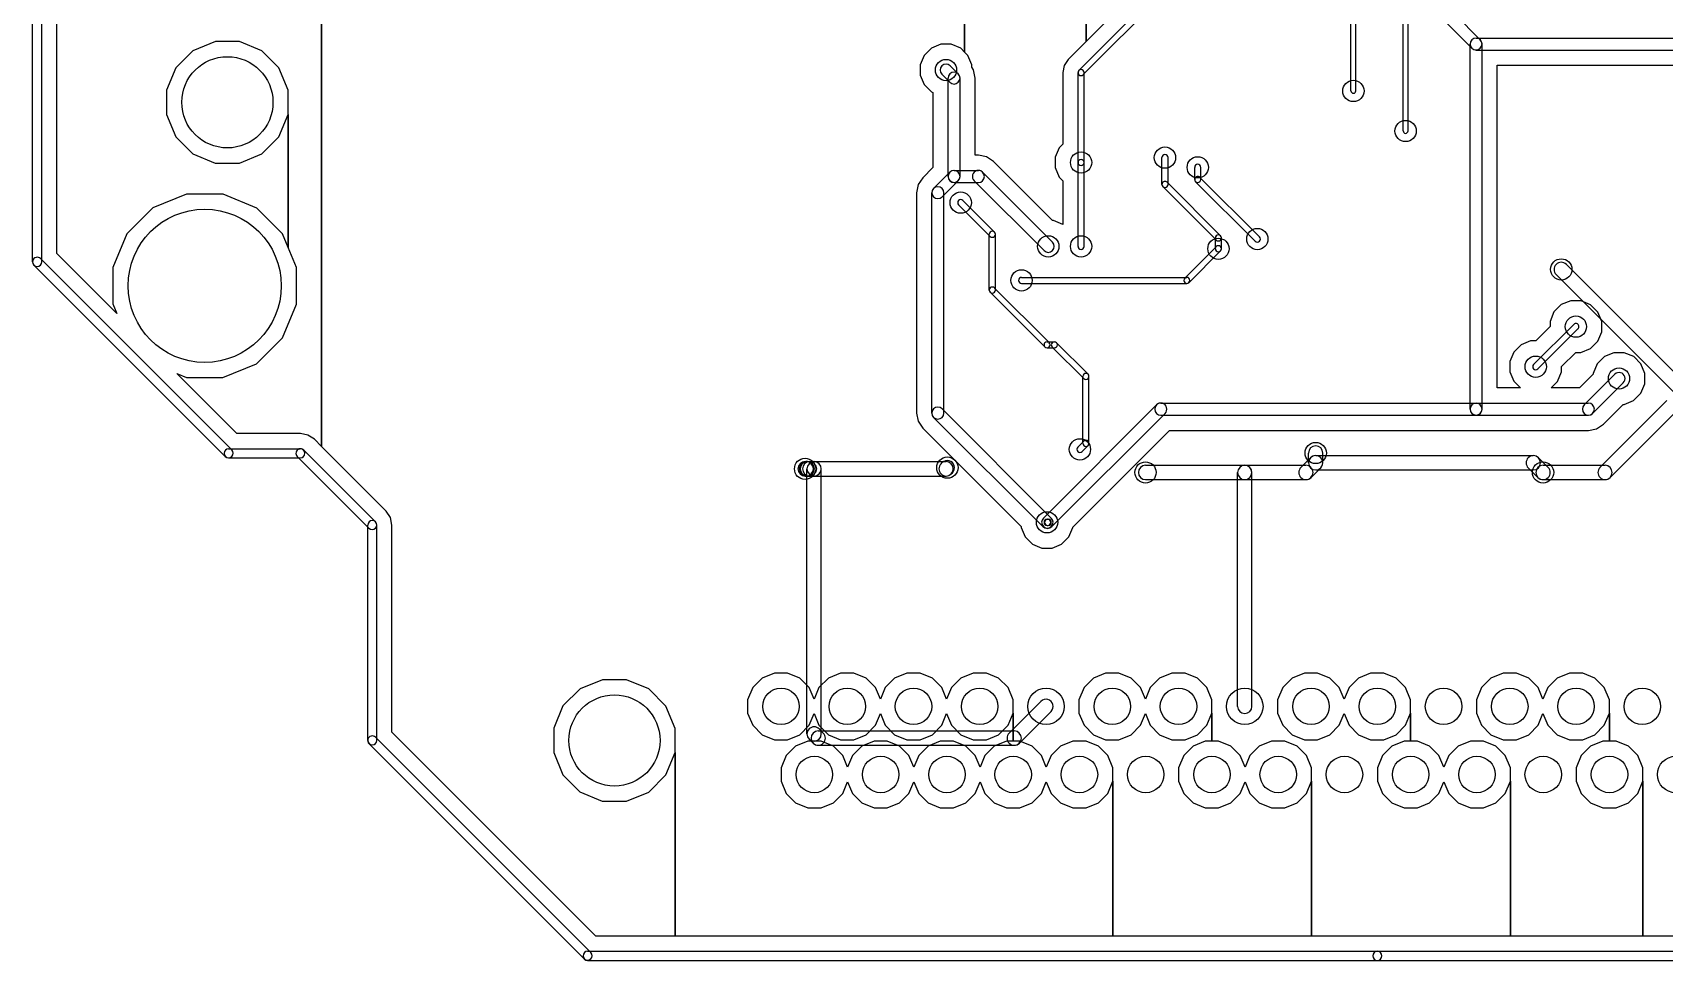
# Model space of a CAD drawing. Extents: x 34571 to 78815, y 19603 to 63847.
# Drawn here: x 34571 to 61416, y 19603 to 34866 of the extents above; entities that cross this region are included whole.
import ezdxf

# ---------------------------------------------------------------- set-up
doc = ezdxf.new("R2010")
doc.units = 0
doc.layers.add('BLACK', color=1, linetype='CONTINUOUS')

msp = doc.modelspace()

# ---------------------------------------------------------------- linework, layer by layer
at = {"layer": 'BLACK'}
for p, q in [((34571, 31095), (34571, 52355)), ((34721, 31095), (34721, 52355)), ((34971, 31230), (34971, 52220)), ((34971, 31230), (34971, 52220)), ((49904, 34546), (49904, 39901)), ((49904, 39901), (49904, 34546)), ((49904, 34546), (49904, 39901)), ((49904, 39901), (49904, 34546)), ((51904, 34719), (51904, 39901)), ((51904, 39901), (51904, 34719)), ((51904, 34719), (51904, 39901)), ((51904, 39901), (51904, 34719)), ((54224, 36685), (51785, 34246)), ((54295, 36614), (51856, 34175)), ((39324, 28058), (39324, 36170)), ((39324, 36170), (39324, 28058)), ((39324, 28058), (39324, 36170)), ((39324, 36170), (39324, 28058)), ((57119, 33249), (57119, 35743)), ((57199, 33249), (57199, 35743)), ((52775, 35590), (51904, 34719)), ((52775, 35590), (51904, 34719)), ((56260, 33908), (56260, 35610)), ((56340, 33908), (56340, 35610)), ((57970, 35168), (58388, 34750)), ((57830, 35028), (58248, 34610)), ((37577, 34720), (37209, 34568)), ((37577, 34720), (37209, 34568)), ((37975, 34720), (37577, 34720)), ((37975, 34720), (37577, 34720)), ((38342, 34567), (37975, 34720)), ((38342, 34567), (37975, 34720)), ((49514, 34676), (49358, 34612)), ((49514, 34676), (49358, 34612)), ((49683, 34676), (49514, 34676)), ((49683, 34676), (49514, 34676)), ((49839, 34611), (49683, 34676)), ((49839, 34611), (49683, 34676)), ((51904, 34719), (51608, 34422)), ((51904, 34719), (51608, 34422)), ((58220, 28673), (58220, 34679)), ((58319, 34778), (62159, 34778)), ((58418, 28673), (58418, 34679)), ((37209, 34568), (36928, 34287)), ((37209, 34568), (36928, 34287)), ((38623, 34286), (38342, 34567)), ((38623, 34286), (38342, 34567)), ((49238, 34492), (49173, 34336)), ((49238, 34492), (49173, 34336)), ((49358, 34612), (49238, 34492)), ((49358, 34612), (49238, 34492)), ((49904, 34546), (49839, 34611)), ((49904, 34546), (49839, 34611)), ((49959, 34491), (49904, 34546)), ((49959, 34491), (49904, 34546)), ((50023, 34335), (49959, 34491)), ((50023, 34335), (49959, 34491)), ((51608, 34422), (51543, 34325)), ((51608, 34422), (51543, 34325)), ((58319, 34580), (62159, 34580)), ((36928, 34287), (36775, 33920)), ((36928, 34287), (36775, 33920)), ((38775, 33918), (38623, 34286)), ((38775, 33918), (38623, 34286)), ((49173, 34336), (49173, 34167)), ((49173, 34336), (49173, 34167)), ((49173, 34167), (49237, 34011)), ((49173, 34167), (49237, 34011)), ((49528, 34181), (49660, 34049)), ((49631, 32501), (49631, 34119)), ((49668, 34321), (49800, 34189)), ((49829, 32501), (49829, 34119)), ((50023, 34297), (50023, 34335)), ((50023, 34297), (50023, 34335)), ((50023, 34296), (50023, 34297)), ((50023, 34296), (50023, 34297)), ((50052, 34253), (50023, 34296)), ((50052, 34253), (50023, 34296)), ((50052, 34252), (50052, 34253)), ((50052, 34252), (50052, 34253)), ((50079, 34119), (50052, 34252)), ((50079, 34119), (50052, 34252)), ((50079, 32849), (50079, 34119)), ((50079, 32849), (50079, 34119)), ((51543, 34325), (51520, 34210)), ((51543, 34325), (51520, 34210)), ((51520, 34210), (51520, 33031)), ((51520, 34210), (51520, 33031)), ((51770, 32730), (51770, 34210)), ((51870, 32730), (51870, 34210)), ((58668, 29021), (58668, 34330)), ((58668, 34330), (61811, 34330)), ((58668, 29021), (58668, 34330)), ((58668, 34330), (61811, 34330)), ((36775, 33920), (36775, 33522)), ((36775, 33920), (36775, 33522)), ((38775, 33520), (38775, 33918)), ((38775, 33520), (38775, 33918)), ((49237, 34011), (49357, 33891)), ((49237, 34011), (49357, 33891)), ((49357, 33891), (49381, 33881)), ((49357, 33891), (49381, 33881)), ((49381, 33881), (49381, 32645)), ((49381, 33881), (49381, 32645)), ((36775, 33522), (36927, 33154)), ((36775, 33522), (36927, 33154)), ((38622, 33153), (38775, 33520)), ((38622, 33153), (38775, 33520)), ((38775, 31333), (38775, 33520)), ((38775, 33520), (38775, 31333)), ((38775, 31333), (38775, 33520)), ((38775, 33520), (38775, 31333)), ((36927, 33154), (37208, 32873)), ((36927, 33154), (37208, 32873)), ((38341, 32872), (38622, 33153)), ((38341, 32872), (38622, 33153)), ((51520, 33031), (51460, 32971)), ((51520, 33031), (51460, 32971)), ((37208, 32873), (37575, 32720)), ((37208, 32873), (37575, 32720)), ((37973, 32720), (38341, 32872)), ((37973, 32720), (38341, 32872)), ((50130, 32849), (50079, 32849)), ((50130, 32849), (50079, 32849)), ((50264, 32822), (50130, 32849)), ((50264, 32822), (50130, 32849)), ((50377, 32747), (50264, 32822)), ((50377, 32747), (50264, 32822)), ((51460, 32971), (51395, 32815)), ((51460, 32971), (51395, 32815)), ((51395, 32815), (51395, 32646)), ((51395, 32815), (51395, 32646)), ((53150, 32370), (53150, 32810)), ((53250, 32370), (53250, 32810)), ((37575, 32720), (37973, 32720)), ((37575, 32720), (37973, 32720)), ((49381, 32645), (49216, 32480)), ((49381, 32645), (49216, 32480)), ((49659, 32570), (49393, 32304)), ((49730, 32599), (50130, 32599)), ((51350, 31420), (50200, 32570)), ((51349, 31775), (50377, 32747)), ((51349, 31775), (50377, 32747)), ((51395, 32646), (51459, 32490)), ((51395, 32646), (51459, 32490)), ((51459, 32490), (51520, 32429)), ((51459, 32490), (51520, 32429)), ((51770, 31350), (51770, 32730)), ((51870, 31350), (51870, 32730)), ((53690, 32450), (53690, 32650)), ((54755, 31506), (53776, 32485)), ((53790, 32450), (53790, 32650)), ((49141, 32367), (49114, 32233)), ((49141, 32367), (49114, 32233)), ((49114, 32233), (49114, 28607)), ((49114, 32233), (49114, 28607)), ((49216, 32480), (49141, 32367)), ((49216, 32480), (49141, 32367)), ((49364, 28607), (49364, 32233)), ((49799, 32430), (49533, 32164)), ((49562, 28607), (49562, 32233)), ((49730, 32401), (50130, 32401)), ((51210, 31280), (50060, 32430)), ((51520, 32429), (51520, 31711)), ((51520, 32429), (51520, 31711)), ((54044, 31455), (53165, 32334)), ((54115, 31526), (53236, 32405)), ((54684, 31435), (53705, 32414)), ((36548, 31982), (36123, 31557)), ((36548, 31982), (36123, 31557)), ((37103, 32211), (36548, 31982)), ((37103, 32211), (36548, 31982)), ((37704, 32210), (37103, 32211)), ((37704, 32210), (37103, 32211)), ((38258, 31980), (37704, 32210)), ((38258, 31980), (37704, 32210)), ((38683, 31555), (38258, 31980)), ((38683, 31555), (38258, 31980)), ((49805, 32034), (50324, 31515)), ((49876, 32105), (50395, 31586)), ((51365, 31775), (51349, 31775)), ((51365, 31775), (51349, 31775)), ((51520, 31711), (51365, 31775)), ((51520, 31711), (51365, 31775)), ((36123, 31557), (35893, 31003)), ((36123, 31557), (35893, 31003)), ((38775, 31333), (38683, 31555)), ((38775, 31333), (38683, 31555)), ((50310, 30630), (50310, 31550)), ((50410, 30630), (50410, 31550)), ((54030, 31310), (54030, 31490)), ((54130, 31310), (54130, 31490)), ((37847, 28000), (34699, 31148)), ((35957, 30244), (34971, 31230)), ((35957, 30244), (34971, 31230)), ((38912, 31000), (38775, 31333)), ((38912, 31000), (38775, 31333)), ((54044, 31345), (53525, 30826)), ((54115, 31274), (53596, 30755)), ((37741, 27894), (34593, 31042)), ((35893, 31003), (35892, 30402)), ((35893, 31003), (35892, 30402)), ((38911, 30399), (38912, 31000)), ((38911, 30399), (38912, 31000)), ((59637, 30886), (61666, 28857)), ((59804, 31053), (61833, 29024)), ((50396, 30665), (51295, 29766)), ((50840, 30840), (53560, 30840)), ((50840, 30740), (53560, 30740)), ((35892, 30402), (35957, 30244)), ((35892, 30402), (35957, 30244)), ((38681, 29845), (38911, 30399)), ((38681, 29845), (38911, 30399)), ((50325, 30594), (51224, 29695)), ((59720, 30391), (59600, 30271)), ((59720, 30391), (59600, 30271)), ((59876, 30455), (59720, 30391)), ((59876, 30455), (59720, 30391)), ((60045, 30455), (59876, 30455)), ((60045, 30455), (59876, 30455)), ((60201, 30390), (60045, 30455)), ((60201, 30390), (60045, 30455)), ((60321, 30270), (60201, 30390)), ((60321, 30270), (60201, 30390)), ((59600, 30271), (59535, 30115)), ((59600, 30271), (59535, 30115)), ((59535, 30115), (59535, 30029)), ((59535, 30115), (59535, 30029)), ((60385, 30114), (60321, 30270)), ((60385, 30114), (60321, 30270)), ((60385, 29945), (60385, 30114)), ((60385, 29945), (60385, 30114)), ((38256, 29420), (38681, 29845)), ((38256, 29420), (38681, 29845)), ((59265, 29406), (59924, 30065)), ((59535, 30029), (59301, 29795)), ((59535, 30029), (59301, 29795)), ((59336, 29335), (59995, 29994)), ((60320, 29789), (60385, 29945)), ((60320, 29789), (60385, 29945)), ((51260, 29780), (51380, 29780)), ((51260, 29680), (51380, 29680)), ((51345, 29694), (51864, 29175)), ((51416, 29765), (51935, 29246)), ((58940, 29611), (58875, 29455)), ((58940, 29611), (58875, 29455)), ((59060, 29731), (58940, 29611)), ((59060, 29731), (58940, 29611)), ((59216, 29795), (59060, 29731)), ((59216, 29795), (59060, 29731)), ((59301, 29795), (59216, 29795)), ((59301, 29795), (59216, 29795)), ((59725, 29371), (59959, 29605)), ((59725, 29371), (59959, 29605)), ((59959, 29605), (60044, 29605)), ((59959, 29605), (60044, 29605)), ((60044, 29605), (60200, 29669)), ((60044, 29605), (60200, 29669)), ((60200, 29669), (60320, 29789)), ((60200, 29669), (60320, 29789)), ((60430, 29537), (60310, 29417)), ((60430, 29537), (60310, 29417)), ((60586, 29601), (60430, 29537)), ((60586, 29601), (60430, 29537)), ((60755, 29601), (60586, 29601)), ((60755, 29601), (60586, 29601)), ((60911, 29536), (60755, 29601)), ((60911, 29536), (60755, 29601)), ((61031, 29416), (60911, 29536)), ((61031, 29416), (60911, 29536)), ((37701, 29191), (38256, 29420)), ((37701, 29191), (38256, 29420)), ((58875, 29455), (58875, 29286)), ((58875, 29455), (58875, 29286)), ((58875, 29286), (58939, 29130)), ((58875, 29286), (58939, 29130)), ((59660, 29129), (59725, 29285)), ((59660, 29129), (59725, 29285)), ((59725, 29285), (59725, 29371)), ((59725, 29285), (59725, 29371)), ((60310, 29417), (60245, 29261)), ((60310, 29417), (60245, 29261)), ((61095, 29260), (61031, 29416)), ((61095, 29260), (61031, 29416)), ((37930, 28271), (36944, 29257)), ((36944, 29257), (37100, 29192)), ((37930, 28271), (36944, 29257)), ((36944, 29257), (37100, 29192)), ((37100, 29192), (37701, 29191)), ((37100, 29192), (37701, 29191)), ((51850, 28110), (51850, 29210)), ((51950, 28110), (51950, 29210)), ((59048, 29021), (58668, 29021)), ((59048, 29021), (58668, 29021)), ((58939, 29130), (59048, 29021)), ((58939, 29130), (59048, 29021)), ((59552, 29021), (59660, 29129)), ((59552, 29021), (59660, 29129)), ((60021, 29021), (59552, 29021)), ((60021, 29021), (59552, 29021)), ((60245, 29245), (60021, 29021)), ((60245, 29245), (60021, 29021)), ((60096, 28742), (60600, 29246)), ((60236, 28602), (60740, 29106)), ((60245, 29261), (60245, 29245)), ((60245, 29261), (60245, 29245)), ((61030, 28935), (61095, 29091)), ((61030, 28935), (61095, 29091)), ((61095, 29091), (61095, 29260)), ((61095, 29091), (61095, 29260)), ((51200, 26880), (53062, 28742)), ((53132, 28771), (58318, 28771)), ((58319, 28771), (60165, 28771)), ((61456, 28813), (60357, 27714)), ((60413, 28425), (60738, 28751)), ((60413, 28425), (60738, 28751)), ((60738, 28751), (60754, 28751)), ((60738, 28751), (60754, 28751)), ((60754, 28751), (60910, 28815)), ((60754, 28751), (60910, 28815)), ((60910, 28815), (61030, 28935)), ((60910, 28815), (61030, 28935)), ((49114, 28607), (49141, 28473)), ((49114, 28607), (49141, 28473)), ((49141, 28473), (49216, 28360)), ((49141, 28473), (49216, 28360)), ((49393, 28537), (51189, 26741)), ((49533, 28677), (51329, 26881)), ((51340, 26740), (53202, 28602)), ((53132, 28573), (58318, 28573)), ((58319, 28573), (60165, 28573)), ((61623, 28646), (60524, 27547)), ((38976, 28271), (37930, 28271)), ((38976, 28271), (37930, 28271)), ((39100, 28246), (38976, 28271)), ((39100, 28246), (38976, 28271)), ((39206, 28176), (39100, 28246)), ((39206, 28176), (39100, 28246)), ((49216, 28360), (50835, 26741)), ((49216, 28360), (50835, 26741)), ((51685, 26731), (53277, 28323)), ((51685, 26731), (53277, 28323)), ((53277, 28323), (58319, 28323)), ((53277, 28323), (58319, 28323)), ((58319, 28323), (60166, 28323)), ((58319, 28323), (60166, 28323)), ((60166, 28323), (60299, 28350)), ((60166, 28323), (60299, 28350)), ((60299, 28350), (60300, 28350)), ((60299, 28350), (60300, 28350)), ((60300, 28350), (60413, 28425)), ((60300, 28350), (60413, 28425)), ((37795, 28021), (38975, 28021)), ((40210, 26818), (39030, 27998)), ((39324, 28058), (39206, 28176)), ((39324, 28058), (39206, 28176)), ((40385, 26996), (39324, 28058)), ((40385, 26996), (39324, 28058)), ((51864, 28145), (51765, 28046)), ((51935, 28074), (51836, 27975)), ((55562, 27790), (55562, 27950)), ((55798, 27790), (55798, 27950)), ((37795, 27871), (38975, 27871)), ((40104, 26712), (38924, 27892)), ((47280, 27808), (47298, 27808)), ((47302, 27808), (47304, 27808)), ((47304, 27808), (47308, 27808)), ((47308, 27808), (47316, 27808)), ((47310, 23328), (47310, 27690)), ((47317, 27808), (47353, 27808)), ((47354, 27808), (47428, 27808)), ((47428, 27808), (49600, 27808)), ((47546, 23328), (47546, 27690)), ((49517, 27774), (49536, 27793)), ((52880, 27748), (54512, 27748)), ((54513, 27748), (55519, 27748)), ((55437, 27714), (55596, 27873)), ((55604, 27547), (55763, 27706)), ((55680, 27908), (59260, 27908)), ((55680, 27672), (59260, 27672)), ((59177, 27706), (59336, 27547)), ((59344, 27873), (59503, 27714)), ((59420, 27748), (60440, 27748)), ((47280, 27572), (47298, 27572)), ((47302, 27572), (47304, 27572)), ((47304, 27572), (47308, 27572)), ((47308, 27572), (47316, 27572)), ((47317, 27572), (47353, 27572)), ((47354, 27572), (47428, 27572)), ((47428, 27572), (49600, 27572)), ((49684, 27607), (49703, 27626)), ((52880, 27512), (54512, 27512)), ((54395, 23782), (54395, 27630)), ((54513, 27512), (55519, 27512)), ((54631, 23782), (54631, 27630)), ((59420, 27512), (60440, 27512)), ((40388, 26994), (40385, 26996)), ((40388, 26994), (40385, 26996)), ((40457, 26889), (40388, 26994)), ((40457, 26889), (40388, 26994)), ((40458, 26888), (40457, 26889)), ((40458, 26888), (40457, 26889)), ((40483, 26764), (40458, 26888)), ((40483, 26764), (40458, 26888)), ((51260, 26860), (51270, 26860)), ((51270, 26860), (51280, 26860)), ((40083, 23222), (40083, 26764)), ((40233, 23222), (40233, 26764)), ((40483, 23356), (40483, 26764)), ((40483, 23356), (40483, 26764)), ((50835, 26741), (50835, 26726)), ((50835, 26741), (50835, 26726)), ((50835, 26726), (50899, 26570)), ((50835, 26726), (50899, 26570)), ((51260, 26760), (51270, 26760)), ((51270, 26760), (51280, 26760)), ((51620, 26569), (51685, 26725)), ((51620, 26569), (51685, 26725)), ((51685, 26725), (51685, 26731)), ((51685, 26725), (51685, 26731)), ((50899, 26570), (51019, 26450)), ((50899, 26570), (51019, 26450)), ((51019, 26450), (51175, 26385)), ((51019, 26450), (51175, 26385)), ((51175, 26385), (51344, 26385)), ((51175, 26385), (51344, 26385)), ((51344, 26385), (51500, 26449)), ((51344, 26385), (51500, 26449)), ((51500, 26449), (51620, 26569)), ((51500, 26449), (51620, 26569)), ((43945, 24221), (43577, 24069)), ((43945, 24221), (43577, 24069)), ((44343, 24221), (43945, 24221)), ((44343, 24221), (43945, 24221)), ((44710, 24068), (44343, 24221)), ((44710, 24068), (44343, 24221)), ((46572, 24246), (46418, 24092)), ((46572, 24246), (46418, 24092)), ((46774, 24330), (46572, 24246)), ((46774, 24330), (46572, 24246)), ((46992, 24330), (46774, 24330)), ((46992, 24330), (46774, 24330)), ((47194, 24246), (46992, 24330)), ((47194, 24246), (46992, 24330)), ((47348, 24092), (47194, 24246)), ((47348, 24092), (47194, 24246)), ((47662, 24246), (47508, 24092)), ((47662, 24246), (47508, 24092)), ((47864, 24330), (47662, 24246)), ((47864, 24330), (47662, 24246)), ((48082, 24330), (47864, 24330)), ((48082, 24330), (47864, 24330)), ((48284, 24246), (48082, 24330)), ((48284, 24246), (48082, 24330)), ((48438, 24092), (48284, 24246)), ((48438, 24092), (48284, 24246)), ((48752, 24246), (48598, 24092)), ((48752, 24246), (48598, 24092)), ((48954, 24330), (48752, 24246)), ((48954, 24330), (48752, 24246)), ((49172, 24330), (48954, 24330)), ((49172, 24330), (48954, 24330)), ((49374, 24246), (49172, 24330)), ((49374, 24246), (49172, 24330)), ((49528, 24092), (49374, 24246)), ((49528, 24092), (49374, 24246)), ((49842, 24246), (49688, 24092)), ((49842, 24246), (49688, 24092)), ((50044, 24330), (49842, 24246)), ((50044, 24330), (49842, 24246)), ((50262, 24330), (50044, 24330)), ((50262, 24330), (50044, 24330)), ((50464, 24246), (50262, 24330)), ((50464, 24246), (50262, 24330)), ((50618, 24092), (50464, 24246)), ((50618, 24092), (50464, 24246)), ((52022, 24246), (51868, 24092)), ((52022, 24246), (51868, 24092)), ((52224, 24330), (52022, 24246)), ((52224, 24330), (52022, 24246)), ((52442, 24330), (52224, 24330)), ((52442, 24330), (52224, 24330)), ((52644, 24246), (52442, 24330)), ((52644, 24246), (52442, 24330)), ((52798, 24092), (52644, 24246)), ((52798, 24092), (52644, 24246)), ((53112, 24246), (52958, 24092)), ((53112, 24246), (52958, 24092)), ((53314, 24330), (53112, 24246)), ((53314, 24330), (53112, 24246)), ((53532, 24330), (53314, 24330)), ((53532, 24330), (53314, 24330)), ((53734, 24246), (53532, 24330)), ((53734, 24246), (53532, 24330)), ((53888, 24092), (53734, 24246)), ((53888, 24092), (53734, 24246)), ((55292, 24246), (55138, 24092)), ((55292, 24246), (55138, 24092)), ((55494, 24330), (55292, 24246)), ((55494, 24330), (55292, 24246)), ((55712, 24330), (55494, 24330)), ((55712, 24330), (55494, 24330)), ((55914, 24246), (55712, 24330)), ((55914, 24246), (55712, 24330)), ((56068, 24092), (55914, 24246)), ((56068, 24092), (55914, 24246)), ((56382, 24246), (56228, 24092)), ((56382, 24246), (56228, 24092)), ((56584, 24330), (56382, 24246)), ((56584, 24330), (56382, 24246)), ((56802, 24330), (56584, 24330)), ((56802, 24330), (56584, 24330)), ((57004, 24246), (56802, 24330)), ((57004, 24246), (56802, 24330)), ((57158, 24092), (57004, 24246)), ((57158, 24092), (57004, 24246)), ((58562, 24246), (58408, 24092)), ((58562, 24246), (58408, 24092)), ((58764, 24330), (58562, 24246)), ((58764, 24330), (58562, 24246)), ((58982, 24330), (58764, 24330)), ((58982, 24330), (58764, 24330)), ((59184, 24246), (58982, 24330)), ((59184, 24246), (58982, 24330)), ((59338, 24092), (59184, 24246)), ((59338, 24092), (59184, 24246)), ((59652, 24246), (59498, 24092)), ((59652, 24246), (59498, 24092)), ((59854, 24330), (59652, 24246)), ((59854, 24330), (59652, 24246)), ((60072, 24330), (59854, 24330)), ((60072, 24330), (59854, 24330)), ((60274, 24246), (60072, 24330)), ((60274, 24246), (60072, 24330)), ((60428, 24092), (60274, 24246)), ((60428, 24092), (60274, 24246)), ((43577, 24069), (43296, 23788)), ((43577, 24069), (43296, 23788)), ((44991, 23787), (44710, 24068)), ((44991, 23787), (44710, 24068)), ((46418, 24092), (46334, 23890)), ((46418, 24092), (46334, 23890)), ((47428, 23900), (47348, 24092)), ((47428, 23900), (47348, 24092)), ((47508, 24092), (47428, 23900)), ((47508, 24092), (47428, 23900)), ((48518, 23900), (48438, 24092)), ((48518, 23900), (48438, 24092)), ((48598, 24092), (48518, 23900)), ((48598, 24092), (48518, 23900)), ((49608, 23900), (49528, 24092)), ((49608, 23900), (49528, 24092)), ((49688, 24092), (49608, 23900)), ((49688, 24092), (49608, 23900)), ((50702, 23890), (50618, 24092)), ((50702, 23890), (50618, 24092)), ((51868, 24092), (51784, 23890)), ((51868, 24092), (51784, 23890)), ((52878, 23900), (52798, 24092)), ((52878, 23900), (52798, 24092)), ((52958, 24092), (52878, 23900)), ((52958, 24092), (52878, 23900)), ((53972, 23890), (53888, 24092)), ((53972, 23890), (53888, 24092)), ((55138, 24092), (55054, 23890)), ((55138, 24092), (55054, 23890)), ((56148, 23900), (56068, 24092)), ((56148, 23900), (56068, 24092)), ((56228, 24092), (56148, 23900)), ((56228, 24092), (56148, 23900)), ((57242, 23890), (57158, 24092)), ((57242, 23890), (57158, 24092)), ((58408, 24092), (58324, 23890)), ((58408, 24092), (58324, 23890)), ((59418, 23900), (59338, 24092)), ((59418, 23900), (59338, 24092)), ((59498, 24092), (59418, 23900)), ((59498, 24092), (59418, 23900)), ((60512, 23890), (60428, 24092)), ((60512, 23890), (60428, 24092)), ((43296, 23788), (43143, 23421)), ((43296, 23788), (43143, 23421)), ((45143, 23419), (44991, 23787)), ((45143, 23419), (44991, 23787)), ((46334, 23890), (46334, 23672)), ((46334, 23890), (46334, 23672)), ((46334, 23672), (46418, 23470)), ((46334, 23672), (46418, 23470)), ((47348, 23470), (47428, 23663)), ((47348, 23470), (47428, 23663)), ((47428, 23663), (47508, 23470)), ((47428, 23663), (47508, 23470)), ((48438, 23470), (48518, 23663)), ((48438, 23470), (48518, 23663)), ((48518, 23663), (48598, 23470)), ((48518, 23663), (48598, 23470)), ((49528, 23470), (49608, 23663)), ((49528, 23470), (49608, 23663)), ((49608, 23663), (49688, 23470)), ((49608, 23663), (49688, 23470)), ((50618, 23470), (50702, 23672)), ((50618, 23470), (50702, 23672)), ((50638, 23343), (51159, 23864)), ((50702, 23672), (50702, 23890)), ((50702, 23672), (50702, 23890)), ((50702, 23210), (50702, 23672)), ((50702, 23672), (50702, 23210)), ((50702, 23210), (50702, 23672)), ((50702, 23672), (50702, 23210)), ((50805, 23176), (51326, 23697)), ((51784, 23890), (51784, 23672)), ((51784, 23890), (51784, 23672)), ((51784, 23672), (51868, 23470)), ((51784, 23672), (51868, 23470)), ((52798, 23470), (52878, 23663)), ((52798, 23470), (52878, 23663)), ((52878, 23663), (52958, 23470)), ((52878, 23663), (52958, 23470)), ((53888, 23470), (53972, 23672)), ((53888, 23470), (53972, 23672)), ((53972, 23672), (53972, 23890)), ((53972, 23672), (53972, 23890)), ((53972, 23210), (53972, 23672)), ((53972, 23672), (53972, 23210)), ((53972, 23210), (53972, 23672)), ((53972, 23672), (53972, 23210)), ((55054, 23890), (55054, 23672)), ((55054, 23890), (55054, 23672)), ((55054, 23672), (55138, 23470)), ((55054, 23672), (55138, 23470)), ((56068, 23470), (56148, 23663)), ((56068, 23470), (56148, 23663)), ((56148, 23663), (56228, 23470)), ((56148, 23663), (56228, 23470)), ((57158, 23470), (57242, 23672)), ((57158, 23470), (57242, 23672)), ((57242, 23672), (57242, 23890)), ((57242, 23672), (57242, 23890)), ((57242, 23210), (57242, 23672)), ((57242, 23672), (57242, 23210)), ((57242, 23210), (57242, 23672)), ((57242, 23672), (57242, 23210)), ((58324, 23890), (58324, 23672)), ((58324, 23890), (58324, 23672)), ((58324, 23672), (58408, 23470)), ((58324, 23672), (58408, 23470)), ((59338, 23470), (59418, 23663)), ((59338, 23470), (59418, 23663)), ((59418, 23663), (59498, 23470)), ((59418, 23663), (59498, 23470)), ((60428, 23470), (60512, 23672)), ((60428, 23470), (60512, 23672)), ((60512, 23672), (60512, 23890)), ((60512, 23672), (60512, 23890)), ((60512, 23210), (60512, 23672)), ((60512, 23672), (60512, 23210)), ((60512, 23210), (60512, 23672)), ((60512, 23672), (60512, 23210)), ((43835, 20003), (40483, 23356)), ((43835, 20003), (40483, 23356)), ((43143, 23421), (43143, 23023)), ((43143, 23421), (43143, 23023)), ((45143, 23021), (45143, 23419)), ((45143, 23021), (45143, 23419)), ((46418, 23470), (46572, 23316)), ((46418, 23470), (46572, 23316)), ((47194, 23316), (47348, 23470)), ((47194, 23316), (47348, 23470)), ((47496, 23377), (50720, 23377)), ((47508, 23470), (47662, 23316)), ((47508, 23470), (47662, 23316)), ((47511, 23410), (47579, 23342)), ((48284, 23316), (48438, 23470)), ((48284, 23316), (48438, 23470)), ((48598, 23470), (48752, 23316)), ((48598, 23470), (48752, 23316)), ((49374, 23316), (49528, 23470)), ((49374, 23316), (49528, 23470)), ((49688, 23470), (49842, 23316)), ((49688, 23470), (49842, 23316)), ((50464, 23316), (50618, 23470)), ((50464, 23316), (50618, 23470)), ((51868, 23470), (52022, 23316)), ((51868, 23470), (52022, 23316)), ((52644, 23316), (52798, 23470)), ((52644, 23316), (52798, 23470)), ((52958, 23470), (53112, 23316)), ((52958, 23470), (53112, 23316)), ((53734, 23316), (53888, 23470)), ((53734, 23316), (53888, 23470)), ((55138, 23470), (55292, 23316)), ((55138, 23470), (55292, 23316)), ((55914, 23316), (56068, 23470)), ((55914, 23316), (56068, 23470)), ((56228, 23470), (56382, 23316)), ((56228, 23470), (56382, 23316)), ((57004, 23316), (57158, 23470)), ((57004, 23316), (57158, 23470)), ((58408, 23470), (58562, 23316)), ((58408, 23470), (58562, 23316)), ((59184, 23316), (59338, 23470)), ((59184, 23316), (59338, 23470)), ((59498, 23470), (59652, 23316)), ((59498, 23470), (59652, 23316)), ((60274, 23316), (60428, 23470)), ((60274, 23316), (60428, 23470)), ((43647, 19626), (40105, 23168)), ((43753, 19732), (40211, 23274)), ((46572, 23316), (46774, 23232)), ((46572, 23316), (46774, 23232)), ((46774, 23232), (46992, 23232)), ((46774, 23232), (46992, 23232)), ((47122, 23126), (46968, 22972)), ((47122, 23126), (46968, 22972)), ((46992, 23232), (47194, 23316)), ((46992, 23232), (47194, 23316)), ((47324, 23210), (47122, 23126)), ((47324, 23210), (47122, 23126)), ((47542, 23210), (47324, 23210)), ((47542, 23210), (47324, 23210)), ((47345, 23244), (47413, 23176)), ((47496, 23141), (50720, 23141)), ((47744, 23126), (47542, 23210)), ((47744, 23126), (47542, 23210)), ((47662, 23316), (47864, 23232)), ((47662, 23316), (47864, 23232)), ((47898, 22972), (47744, 23126)), ((47898, 22972), (47744, 23126)), ((47864, 23232), (48082, 23232)), ((47864, 23232), (48082, 23232)), ((48212, 23126), (48058, 22972)), ((48212, 23126), (48058, 22972)), ((48082, 23232), (48284, 23316)), ((48082, 23232), (48284, 23316)), ((48414, 23210), (48212, 23126)), ((48414, 23210), (48212, 23126)), ((48632, 23210), (48414, 23210)), ((48632, 23210), (48414, 23210)), ((48834, 23126), (48632, 23210)), ((48834, 23126), (48632, 23210)), ((48752, 23316), (48954, 23232)), ((48752, 23316), (48954, 23232)), ((48988, 22972), (48834, 23126)), ((48988, 22972), (48834, 23126)), ((48954, 23232), (49172, 23232)), ((48954, 23232), (49172, 23232)), ((49302, 23126), (49148, 22972)), ((49302, 23126), (49148, 22972)), ((49172, 23232), (49374, 23316)), ((49172, 23232), (49374, 23316)), ((49504, 23210), (49302, 23126)), ((49504, 23210), (49302, 23126)), ((49722, 23210), (49504, 23210)), ((49722, 23210), (49504, 23210)), ((49924, 23126), (49722, 23210)), ((49924, 23126), (49722, 23210)), ((49842, 23316), (50044, 23232)), ((49842, 23316), (50044, 23232)), ((50078, 22972), (49924, 23126)), ((50078, 22972), (49924, 23126)), ((50044, 23232), (50262, 23232)), ((50044, 23232), (50262, 23232)), ((50392, 23126), (50238, 22972)), ((50392, 23126), (50238, 22972)), ((50262, 23232), (50464, 23316)), ((50262, 23232), (50464, 23316)), ((50594, 23210), (50392, 23126)), ((50594, 23210), (50392, 23126)), ((50702, 23210), (50594, 23210)), ((50702, 23210), (50594, 23210)), ((50812, 23210), (50702, 23210)), ((50812, 23210), (50702, 23210)), ((51014, 23126), (50812, 23210)), ((51014, 23126), (50812, 23210)), ((51168, 22972), (51014, 23126)), ((51168, 22972), (51014, 23126)), ((51482, 23126), (51328, 22972)), ((51482, 23126), (51328, 22972)), ((51684, 23210), (51482, 23126)), ((51684, 23210), (51482, 23126)), ((51902, 23210), (51684, 23210)), ((51902, 23210), (51684, 23210)), ((52104, 23126), (51902, 23210)), ((52104, 23126), (51902, 23210)), ((52022, 23316), (52224, 23232)), ((52022, 23316), (52224, 23232)), ((52258, 22972), (52104, 23126)), ((52258, 22972), (52104, 23126)), ((52224, 23232), (52442, 23232)), ((52224, 23232), (52442, 23232)), ((52442, 23232), (52644, 23316)), ((52442, 23232), (52644, 23316)), ((53112, 23316), (53314, 23232)), ((53112, 23316), (53314, 23232)), ((53314, 23232), (53532, 23232)), ((53314, 23232), (53532, 23232)), ((53662, 23126), (53508, 22972)), ((53662, 23126), (53508, 22972)), ((53532, 23232), (53734, 23316)), ((53532, 23232), (53734, 23316)), ((53864, 23210), (53662, 23126)), ((53864, 23210), (53662, 23126)), ((53972, 23210), (53864, 23210)), ((53972, 23210), (53864, 23210)), ((54082, 23210), (53972, 23210)), ((54082, 23210), (53972, 23210)), ((54284, 23126), (54082, 23210)), ((54284, 23126), (54082, 23210)), ((54438, 22972), (54284, 23126)), ((54438, 22972), (54284, 23126)), ((54752, 23126), (54598, 22972)), ((54752, 23126), (54598, 22972)), ((54954, 23210), (54752, 23126)), ((54954, 23210), (54752, 23126)), ((55172, 23210), (54954, 23210)), ((55172, 23210), (54954, 23210)), ((55374, 23126), (55172, 23210)), ((55374, 23126), (55172, 23210)), ((55292, 23316), (55494, 23232)), ((55292, 23316), (55494, 23232)), ((55528, 22972), (55374, 23126)), ((55528, 22972), (55374, 23126)), ((55494, 23232), (55712, 23232)), ((55494, 23232), (55712, 23232)), ((55712, 23232), (55914, 23316)), ((55712, 23232), (55914, 23316)), ((56382, 23316), (56584, 23232)), ((56382, 23316), (56584, 23232)), ((56584, 23232), (56802, 23232)), ((56584, 23232), (56802, 23232)), ((56932, 23126), (56778, 22972)), ((56932, 23126), (56778, 22972)), ((56802, 23232), (57004, 23316)), ((56802, 23232), (57004, 23316)), ((57134, 23210), (56932, 23126)), ((57134, 23210), (56932, 23126)), ((57242, 23210), (57134, 23210)), ((57242, 23210), (57134, 23210)), ((57352, 23210), (57242, 23210)), ((57352, 23210), (57242, 23210)), ((57554, 23126), (57352, 23210)), ((57554, 23126), (57352, 23210)), ((57708, 22972), (57554, 23126)), ((57708, 22972), (57554, 23126)), ((58022, 23126), (57868, 22972)), ((58022, 23126), (57868, 22972)), ((58224, 23210), (58022, 23126)), ((58224, 23210), (58022, 23126)), ((58442, 23210), (58224, 23210)), ((58442, 23210), (58224, 23210)), ((58644, 23126), (58442, 23210)), ((58644, 23126), (58442, 23210)), ((58562, 23316), (58764, 23232)), ((58562, 23316), (58764, 23232)), ((58798, 22972), (58644, 23126)), ((58798, 22972), (58644, 23126)), ((58764, 23232), (58982, 23232)), ((58764, 23232), (58982, 23232)), ((58982, 23232), (59184, 23316)), ((58982, 23232), (59184, 23316)), ((59652, 23316), (59854, 23232)), ((59652, 23316), (59854, 23232)), ((59854, 23232), (60072, 23232)), ((59854, 23232), (60072, 23232)), ((60202, 23126), (60048, 22972)), ((60202, 23126), (60048, 22972)), ((60072, 23232), (60274, 23316)), ((60072, 23232), (60274, 23316)), ((60404, 23210), (60202, 23126)), ((60404, 23210), (60202, 23126)), ((60512, 23210), (60404, 23210)), ((60512, 23210), (60404, 23210)), ((60622, 23210), (60512, 23210)), ((60622, 23210), (60512, 23210)), ((60824, 23126), (60622, 23210)), ((60824, 23126), (60622, 23210)), ((60978, 22972), (60824, 23126)), ((60978, 22972), (60824, 23126)), ((43143, 23023), (43295, 22655)), ((43143, 23023), (43295, 22655)), ((44990, 22654), (45143, 23021)), ((44990, 22654), (45143, 23021)), ((45143, 20003), (45143, 23021)), ((45143, 23021), (45143, 20003)), ((45143, 20003), (45143, 23021)), ((45143, 23021), (45143, 20003)), ((46968, 22972), (46884, 22770)), ((46968, 22972), (46884, 22770)), ((47978, 22780), (47898, 22972)), ((47978, 22780), (47898, 22972)), ((48058, 22972), (47978, 22780)), ((48058, 22972), (47978, 22780)), ((49068, 22780), (48988, 22972)), ((49068, 22780), (48988, 22972)), ((49148, 22972), (49068, 22780)), ((49148, 22972), (49068, 22780)), ((50158, 22780), (50078, 22972)), ((50158, 22780), (50078, 22972)), ((50238, 22972), (50158, 22780)), ((50238, 22972), (50158, 22780)), ((51248, 22780), (51168, 22972)), ((51248, 22780), (51168, 22972)), ((51328, 22972), (51248, 22780)), ((51328, 22972), (51248, 22780)), ((52342, 22770), (52258, 22972)), ((52342, 22770), (52258, 22972)), ((53508, 22972), (53424, 22770)), ((53508, 22972), (53424, 22770)), ((54518, 22780), (54438, 22972)), ((54518, 22780), (54438, 22972)), ((54598, 22972), (54518, 22780)), ((54598, 22972), (54518, 22780)), ((55612, 22770), (55528, 22972)), ((55612, 22770), (55528, 22972)), ((56778, 22972), (56694, 22770)), ((56778, 22972), (56694, 22770)), ((57788, 22780), (57708, 22972)), ((57788, 22780), (57708, 22972)), ((57868, 22972), (57788, 22780)), ((57868, 22972), (57788, 22780)), ((58882, 22770), (58798, 22972)), ((58882, 22770), (58798, 22972)), ((60048, 22972), (59964, 22770)), ((60048, 22972), (59964, 22770)), ((61062, 22770), (60978, 22972)), ((61062, 22770), (60978, 22972)), ((43295, 22655), (43576, 22374)), ((43295, 22655), (43576, 22374)), ((44709, 22373), (44990, 22654)), ((44709, 22373), (44990, 22654)), ((46884, 22770), (46884, 22552)), ((46884, 22770), (46884, 22552)), ((46884, 22552), (46968, 22350)), ((46884, 22552), (46968, 22350)), ((52258, 22350), (52342, 22552)), ((52258, 22350), (52342, 22552)), ((52342, 22552), (52342, 22770)), ((52342, 22552), (52342, 22770)), ((52342, 20003), (52342, 22552)), ((52342, 22552), (52342, 20003)), ((52342, 20003), (52342, 22552)), ((52342, 22552), (52342, 20003)), ((53424, 22770), (53424, 22552)), ((53424, 22770), (53424, 22552)), ((53424, 22552), (53508, 22350)), ((53424, 22552), (53508, 22350)), ((55528, 22350), (55612, 22552)), ((55528, 22350), (55612, 22552)), ((55612, 22552), (55612, 22770)), ((55612, 22552), (55612, 22770)), ((55612, 20003), (55612, 22552)), ((55612, 22552), (55612, 20003)), ((55612, 20003), (55612, 22552)), ((55612, 22552), (55612, 20003)), ((56694, 22770), (56694, 22552)), ((56694, 22770), (56694, 22552)), ((56694, 22552), (56778, 22350)), ((56694, 22552), (56778, 22350)), ((58798, 22350), (58882, 22552)), ((58798, 22350), (58882, 22552)), ((58882, 22552), (58882, 22770)), ((58882, 22552), (58882, 22770)), ((58882, 20003), (58882, 22552)), ((58882, 22552), (58882, 20003)), ((58882, 20003), (58882, 22552)), ((58882, 22552), (58882, 20003)), ((59964, 22770), (59964, 22552)), ((59964, 22770), (59964, 22552)), ((59964, 22552), (60048, 22350)), ((59964, 22552), (60048, 22350)), ((60978, 22350), (61062, 22552)), ((60978, 22350), (61062, 22552)), ((61062, 22552), (61062, 22770)), ((61062, 22552), (61062, 22770)), ((61062, 20003), (61062, 22552)), ((61062, 22552), (61062, 20003)), ((61062, 20003), (61062, 22552)), ((61062, 22552), (61062, 20003)), ((43576, 22374), (43943, 22221)), ((43576, 22374), (43943, 22221)), ((44341, 22221), (44709, 22373)), ((44341, 22221), (44709, 22373)), ((46968, 22350), (47122, 22196)), ((46968, 22350), (47122, 22196)), ((47744, 22196), (47898, 22350)), ((47744, 22196), (47898, 22350)), ((47898, 22350), (47978, 22543)), ((47898, 22350), (47978, 22543)), ((47978, 22543), (48058, 22350)), ((47978, 22543), (48058, 22350)), ((48058, 22350), (48212, 22196)), ((48058, 22350), (48212, 22196)), ((48834, 22196), (48988, 22350)), ((48834, 22196), (48988, 22350)), ((48988, 22350), (49068, 22543)), ((48988, 22350), (49068, 22543)), ((49068, 22543), (49148, 22350)), ((49068, 22543), (49148, 22350)), ((49148, 22350), (49302, 22196)), ((49148, 22350), (49302, 22196)), ((49924, 22196), (50078, 22350)), ((49924, 22196), (50078, 22350)), ((50078, 22350), (50158, 22543)), ((50078, 22350), (50158, 22543)), ((50158, 22543), (50238, 22350)), ((50158, 22543), (50238, 22350)), ((50238, 22350), (50392, 22196)), ((50238, 22350), (50392, 22196)), ((51014, 22196), (51168, 22350)), ((51014, 22196), (51168, 22350)), ((51168, 22350), (51248, 22543)), ((51168, 22350), (51248, 22543)), ((51248, 22543), (51328, 22350)), ((51248, 22543), (51328, 22350)), ((51328, 22350), (51482, 22196)), ((51328, 22350), (51482, 22196)), ((52104, 22196), (52258, 22350)), ((52104, 22196), (52258, 22350)), ((53508, 22350), (53662, 22196)), ((53508, 22350), (53662, 22196)), ((54284, 22196), (54438, 22350)), ((54284, 22196), (54438, 22350)), ((54438, 22350), (54518, 22543)), ((54438, 22350), (54518, 22543)), ((54518, 22543), (54598, 22350)), ((54518, 22543), (54598, 22350)), ((54598, 22350), (54752, 22196)), ((54598, 22350), (54752, 22196)), ((55374, 22196), (55528, 22350)), ((55374, 22196), (55528, 22350)), ((56778, 22350), (56932, 22196)), ((56778, 22350), (56932, 22196)), ((57554, 22196), (57708, 22350)), ((57554, 22196), (57708, 22350)), ((57708, 22350), (57788, 22543)), ((57708, 22350), (57788, 22543)), ((57788, 22543), (57868, 22350)), ((57788, 22543), (57868, 22350)), ((57868, 22350), (58022, 22196)), ((57868, 22350), (58022, 22196)), ((58644, 22196), (58798, 22350)), ((58644, 22196), (58798, 22350)), ((60048, 22350), (60202, 22196)), ((60048, 22350), (60202, 22196)), ((60824, 22196), (60978, 22350)), ((60824, 22196), (60978, 22350)), ((43943, 22221), (44341, 22221)), ((43943, 22221), (44341, 22221)), ((47122, 22196), (47324, 22112)), ((47122, 22196), (47324, 22112)), ((47324, 22112), (47542, 22112)), ((47324, 22112), (47542, 22112)), ((47542, 22112), (47744, 22196)), ((47542, 22112), (47744, 22196)), ((48212, 22196), (48414, 22112)), ((48212, 22196), (48414, 22112)), ((48414, 22112), (48632, 22112)), ((48414, 22112), (48632, 22112)), ((48632, 22112), (48834, 22196)), ((48632, 22112), (48834, 22196)), ((49302, 22196), (49504, 22112)), ((49302, 22196), (49504, 22112)), ((49504, 22112), (49722, 22112)), ((49504, 22112), (49722, 22112)), ((49722, 22112), (49924, 22196)), ((49722, 22112), (49924, 22196)), ((50392, 22196), (50594, 22112)), ((50392, 22196), (50594, 22112)), ((50594, 22112), (50812, 22112)), ((50594, 22112), (50812, 22112)), ((50812, 22112), (51014, 22196)), ((50812, 22112), (51014, 22196)), ((51482, 22196), (51684, 22112)), ((51482, 22196), (51684, 22112)), ((51684, 22112), (51902, 22112)), ((51684, 22112), (51902, 22112)), ((51902, 22112), (52104, 22196)), ((51902, 22112), (52104, 22196)), ((53662, 22196), (53864, 22112)), ((53662, 22196), (53864, 22112)), ((53864, 22112), (54082, 22112)), ((53864, 22112), (54082, 22112)), ((54082, 22112), (54284, 22196)), ((54082, 22112), (54284, 22196)), ((54752, 22196), (54954, 22112)), ((54752, 22196), (54954, 22112)), ((54954, 22112), (55172, 22112)), ((54954, 22112), (55172, 22112)), ((55172, 22112), (55374, 22196)), ((55172, 22112), (55374, 22196)), ((56932, 22196), (57134, 22112)), ((56932, 22196), (57134, 22112)), ((57134, 22112), (57352, 22112)), ((57134, 22112), (57352, 22112)), ((57352, 22112), (57554, 22196)), ((57352, 22112), (57554, 22196)), ((58022, 22196), (58224, 22112)), ((58022, 22196), (58224, 22112)), ((58224, 22112), (58442, 22112)), ((58224, 22112), (58442, 22112)), ((58442, 22112), (58644, 22196)), ((58442, 22112), (58644, 22196)), ((60202, 22196), (60404, 22112)), ((60202, 22196), (60404, 22112)), ((60404, 22112), (60622, 22112)), ((60404, 22112), (60622, 22112)), ((60622, 22112), (60824, 22196)), ((60622, 22112), (60824, 22196)), ((45143, 20003), (43835, 20003)), ((45143, 20003), (43835, 20003)), ((52342, 20003), (45143, 20003)), ((52342, 20003), (45143, 20003)), ((55612, 20003), (52342, 20003)), ((55612, 20003), (52342, 20003)), ((56693, 20003), (55612, 20003)), ((56693, 20003), (55612, 20003)), ((58882, 20003), (56693, 20003)), ((58882, 20003), (56693, 20003)), ((61062, 20003), (58882, 20003)), ((61062, 20003), (58882, 20003)), ((69550, 20003), (61062, 20003)), ((69550, 20003), (61062, 20003)), ((43701, 19753), (56693, 19753)), ((43701, 19603), (56693, 19603)), ((56693, 19753), (69685, 19753)), ((56693, 19603), (69685, 19603))]:
    msp.add_line(p, q, dxfattribs=at)
for centre, radius in [((37775, 33720), 750), ((49598, 34251), 175), ((56300, 33907), 175), ((57159, 33248), 175), ((51820, 32730), 175), ((53200, 32810), 175), ((53740, 32650), 175), ((49840, 32070), 175), ((37402, 30701), 1260), ((51280, 31350), 175), ((51820, 31350), 175), ((54080, 31310), 175), ((54720, 31470), 175), ((59720, 30970), 175), ((50840, 30790), 175), ((59960, 30030), 175), ((59300, 29370), 175), ((60670, 29176), 175), ((51800, 28010), 175), ((55680, 27950), 175), ((47280, 27690), 175), ((49620, 27710), 175), ((52880, 27630), 175), ((59420, 27630), 175), ((51260, 26810), 175), ((44143, 23221), 750), ((46883, 23781), 300), ((47973, 23781), 300), ((49063, 23781), 300), ((50153, 23781), 300), ((51243, 23781), 300), ((52333, 23781), 300), ((53423, 23781), 300), ((54513, 23781), 300), ((55603, 23781), 300), ((56693, 23781), 300), ((57783, 23781), 300), ((58873, 23781), 300), ((59963, 23781), 300), ((61053, 23781), 300), ((47433, 22661), 300), ((48523, 22661), 300), ((49613, 22661), 300), ((50703, 22661), 300), ((51793, 22661), 300), ((52883, 22661), 300), ((53973, 22661), 300), ((55063, 22661), 300), ((56153, 22661), 300), ((57243, 22661), 300), ((58333, 22661), 300), ((59423, 22661), 300), ((60513, 22661), 300), ((61603, 22661), 300)]:
    msp.add_circle(centre, radius, dxfattribs=at)
for centre, radius, start, end in [((58319, 34679), 99, 90, 270), ((58319, 34679), 99, 360, 540), ((58318, 34680), 99, 225, 405), ((49598, 34251), 99, 45, 225), ((49730, 34119), 99, 360, 540), ((49730, 34119), 99, 225, 405), ((51820, 34210), 50, 360, 540), ((51820, 34210), 50, 135, 315), ((56300, 33908), 40, 180, 360), ((57159, 33249), 40, 180, 360), ((51820, 32730), 50, 360, 540), ((53200, 32810), 50, 360, 540), ((49730, 32500), 99, 90, 270), ((49730, 32501), 99, 180, 360), ((49729, 32500), 99, -45, 135), ((50130, 32500), 99, 405, 585), ((50130, 32500), 99, 270, 450), ((51820, 32730), 50, 180, 360), ((53740, 32650), 50, 360, 540), ((53741, 32449), 50, 405, 585), ((49463, 32233), 99, 360, 540), ((49463, 32234), 99, 135, 315), ((53200, 32370), 50, 405, 585), ((53200, 32370), 50, 180, 360), ((53740, 32450), 50, 180, 360), ((49840, 32070), 50, 45, 225), ((50360, 31550), 50, 360, 540), ((50360, 31550), 50, 225, 405), ((51280, 31350), 99, 225, 405), ((54080, 31490), 50, 360, 540), ((54080, 31490), 50, 225, 405), ((54719, 31471), 50, 225, 405), ((34646, 31095), 75, 405, 585), ((51820, 31350), 50, 180, 360), ((54080, 31310), 50, 180, 360), ((54080, 31310), 50, -45, 135), ((34646, 31095), 75, 180, 360), ((59720, 30970), 118, 45, 225), ((50360, 30630), 50, 45, 225), ((50360, 30630), 50, 180, 360), ((50840, 30790), 50, 90, 270), ((53560, 30790), 50, 135, 315), ((53560, 30790), 50, 270, 450), ((59960, 30030), 50, 315, 495), ((51260, 29730), 50, 90, 270), ((51260, 29730), 50, 225, 405), ((51380, 29730), 50, 45, 225), ((51380, 29730), 50, 270, 450), ((59300, 29370), 50, 135, 315), ((60670, 29176), 99, 315, 495), ((51900, 29210), 50, 360, 540), ((51900, 29210), 50, 225, 405), ((53132, 28672), 99, 90, 270), ((53132, 28672), 99, 315, 495), ((58319, 28672), 99, 90, 270), ((58318, 28672), 99, 270, 450), ((60166, 28672), 99, 135, 315), ((60165, 28672), 99, 270, 450), ((49463, 28607), 99, 45, 225), ((49463, 28607), 99, 180, 360), ((58319, 28673), 99, 180, 360), ((37795, 27946), 75, 90, 270), ((37794, 27947), 75, 225, 405), ((38977, 27945), 75, 405, 585), ((38975, 27946), 75, 270, 450), ((51801, 28011), 50, 135, 315), ((51900, 28110), 50, 180, 360), ((51899, 28109), 50, -45, 135), ((55680, 27950), 118, 360, 540), ((47280, 27690), 118, 90, 270), ((47299, 27690), 118, 90, 270), ((47300, 27690), 118, 90, 270), ((47301, 27690), 118, 90, 270), ((47302, 27690), 118, 90, 270), ((47304, 27690), 118, 90, 270), ((47308, 27690), 118, 90, 270), ((47317, 27690), 118, 90, 270), ((47354, 27690), 118, 90, 270), ((47298, 27690), 118, 270, 450), ((47299, 27690), 118, 270, 450), ((47300, 27690), 118, 270, 450), ((47301, 27690), 118, 270, 450), ((47304, 27690), 118, 270, 450), ((47308, 27690), 118, 270, 450), ((47428, 27690), 118, 90, 270), ((47428, 27690), 118, 360, 540), ((47316, 27690), 118, 270, 450), ((47353, 27690), 118, 270, 450), ((47428, 27690), 118, 270, 450), ((49600, 27690), 118, 135, 315), ((49620, 27710), 118, 315, 495), ((49600, 27690), 118, 270, 450), ((52880, 27630), 118, 90, 270), ((54513, 27630), 118, 360, 540), ((54513, 27630), 118, 90, 270), ((54512, 27630), 118, 270, 450), ((55520, 27630), 118, 135, 315), ((55519, 27630), 118, 270, 450), ((55680, 27790), 118, 90, 270), ((55680, 27790), 118, 180, 360), ((55680, 27790), 118, 315, 495), ((59260, 27790), 118, 45, 225), ((59260, 27790), 118, 270, 450), ((59420, 27630), 118, 90, 270), ((59420, 27630), 118, 225, 405), ((60441, 27631), 118, 135, 315), ((60440, 27630), 118, 270, 450), ((51270, 26810), 99, 135, 315), ((51259, 26811), 99, 225, 405), ((51260, 26810), 50, 90, 270), ((51270, 26810), 50, 90, 270), ((51270, 26810), 50, 270, 450), ((51280, 26810), 50, 270, 450), ((40158, 26764), 75, 360, 540), ((40157, 26765), 75, 225, 405), ((51243, 23781), 118, 315, 495), ((54513, 23782), 118, 180, 360), ((47428, 23327), 118, 45, 225), ((47496, 23259), 118, 90, 270), ((50720, 23259), 118, 270, 450), ((40158, 23221), 75, 405, 585), ((40158, 23222), 75, 180, 360), ((47428, 23328), 118, 180, 360), ((47496, 23259), 118, 225, 405), ((50721, 23259), 118, 135, 315), ((43701, 19678), 75, 90, 270), ((43700, 19679), 75, 225, 405), ((56693, 19678), 75, 90, 270), ((56693, 19678), 75, 270, 450)]:
    msp.add_arc(centre, radius, start, end, dxfattribs=at)

doc.saveas('drawing.dxf')
